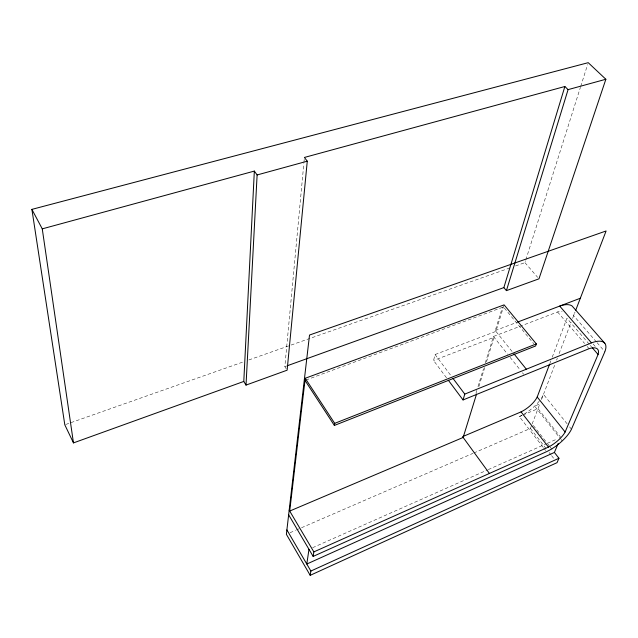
<?xml version="1.0" encoding="UTF-8"?>
<svg xmlns="http://www.w3.org/2000/svg" width="638" height="638" viewBox="0 0 638 638"><rect width="100%" height="100%" fill="white"/><g stroke="black" fill="none" stroke-linecap="round" stroke-linejoin="round"><path stroke-width="0.48" stroke-dasharray="3.19 2.39" d="M286.215 368.756L284.843 366.627L303.847 163.4M303.943 162.411L304.222 159.436M446.536 377.848L433.561 360.486L435.06 354.537L495.909 331.393L504.1 304.86M475.964 393.191L476.833 390.36M477.998 386.58L483.524 368.62M485.271 362.95L493.421 336.489L557.556 311.966A19.603 8.653 -39.5 0 1 562.15 311.248M512.059 351.458L495.248 330.564L502.481 307.061M478.907 386.437L484.744 367.544M486.491 361.874L494.075 337.311L433.561 360.486M515.56 265.95L524.946 262.641L525.545 260.751M525.848 259.802L580.428 87.318M580.724 86.369L587.622 64.574M549.789 363.66L550.841 360.885M552.237 357.176L566.919 318.274L589.64 344.664M473.763 453.012L530.433 428.425L531.813 424.828M532.156 423.927L539.828 403.918L534.652 406.111L560.355 438.617M541.487 399.579L554.837 364.745M556.615 360.111L557.325 358.261M559.095 353.627L571.162 322.15M572.581 318.45L575.045 312.006M312.62 547.707L487.336 470.007M488.245 469.6L546.415 443.729M547.316 443.33L557.181 438.944M290.035 532.722L295.522 530.337M296.439 529.947L472.854 453.403M543.09 447.214L519.324 416.582L521.996 415.442M522.889 415.067L538.025 408.615L560.77 437.349M495.248 330.564L516.421 322.525M305.921 380.049L503.454 306.958L533.711 343.691M284.843 366.627L286.717 365.949M65.746 424.477L243.23 361.929M248.86 359.944L290.186 345.381M291.119 345.046L509.921 267.936M596.41 341.92L573.642 315.666A27.171 12.002 -39.6 0 0 574.487 311.607M597.064 342.67L604.864 351.674M524.946 262.641L537.682 277.363M593.125 344.002L595.685 346.976M590.286 345.421L591.585 346.928M557.556 311.966L584.567 343.443M587.143 346.442L589.073 348.691M567.102 423.791L543.488 394.372A24.874 10.208 -37.7 0 1 539.804 400.473M569.59 426.894L571.457 429.215M493.421 336.489L507.641 354.257M510.105 357.336L519.962 369.657M522.426 372.736L523.662 374.275M560.969 439.391L562.19 440.938M533.36 425.474L547.181 443.187M547.787 443.96L549.589 446.273M550.187 447.039L551.99 449.351M530.433 428.425L546.766 449.439M549.182 452.549L550.993 454.886M551.599 455.668L554.015 458.778M543.664 447.964L545.976 450.938M435.06 354.537L451.106 375.902M539.254 401.174A24.874 10.208 -37.7 0 1 536.127 404.683L533.998 406.741A24.874 10.208 -37.7 0 1 524.348 413.95M521.82 415.37A24.874 10.208 -37.7 0 1 519.324 416.582"/><path stroke-width="0.96" d="M564.869 86.497L304.406 157.45L307.269 161.199L287.132 370.184L246.021 385.097L243.788 381.444L254.339 171.088L42.26 228.859L31.9 209.376L588.22 62.676L605.861 79.264L538.958 278.838L506.412 290.641L503.868 287.594L564.869 86.497L568.075 89.631L605.861 79.264M246.021 385.097L257.114 174.956L254.339 171.088M304.366 379.443L334.368 425.442L535.601 345.987L536.335 343.922L504.1 304.86L305.235 378.27L289.708 511.054L463.148 437.453L476.57 393.997M308.983 549.326L306.79 564.04L554.398 452.438L558.146 443.562M554.398 452.438L558.944 458.259L557.038 462.67L310.204 575.324L310.865 571.042L286.893 529.891M604.808 343.26L603.755 342.295A27.857 11.269 -39.3 0 0 591.474 342.877L559.701 306.081A27.171 12.002 -39.6 0 1 572.079 305.969L604.808 343.26A27.857 11.269 -39.3 0 1 604.864 351.674L571.457 429.215A25.448 9.554 -37.6 0 1 563.713 439.494L561.52 441.568A25.448 9.554 -37.6 0 1 546.551 451.688L313.146 556.408L313.848 551.902L289.181 510.161M334.368 425.442L334.695 423.361L305.235 378.27M448.307 380.216L463.052 399.946L464.783 394.101L591.474 342.877M506.412 290.641L568.075 89.631M462.574 436.663L521.047 411.885A17.976 7.385 -37.7 0 0 537.204 397.003L549.438 364.585M575.755 310.172L606.1 230.972L309.518 335.038L286.382 534.309L310.204 575.324M313.848 551.902L548.457 447.071A18.39 6.906 -37.6 0 0 565.124 432.022L598.077 354.465L592.231 347.678M310.865 571.042L558.944 458.259M463.052 399.946L589.073 348.691A20.097 8.134 -39.2 0 1 598.077 354.465M334.695 423.361L536.335 343.922M517.346 322.174L580.317 298.249M31.9 209.376L64.805 424.812L73.474 442.9L243.788 381.444M287.65 365.614L503.868 287.594M257.114 174.956L307.269 161.199M513.917 353.779L526.342 369.211M537.204 397.003L565.124 432.022M521.047 411.885L548.457 447.071M452.892 378.278L464.783 394.101M463.148 437.453L489.41 473.452M288.647 514.81L313.146 556.408M42.26 228.859L73.474 442.9"/></g></svg>
